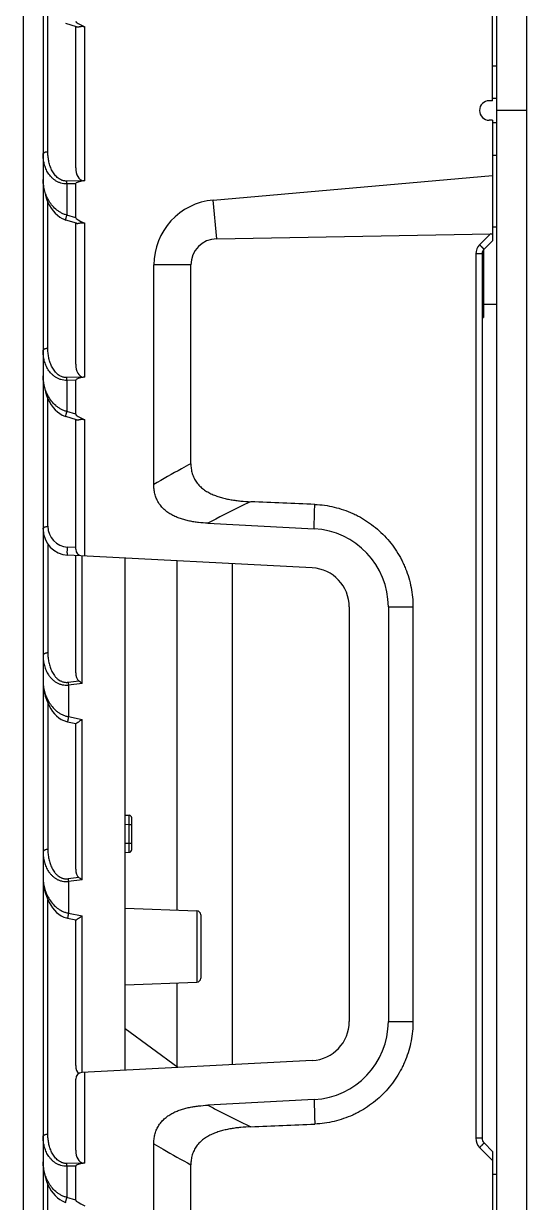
# Model space of a CAD drawing. Header units: millimetres. Extents: x 562 to 17351, y 2396 to 6995.
# Drawn here: x 1131.1 to 1169.7, y 3592.9 to 3683.4 of the extents above; entities that cross this region are included whole.
import ezdxf

# ---------------------------------------------------------------- set-up
doc = ezdxf.new("R2010")
doc.units = ezdxf.units.MM
doc.layers.add('02___PRT_ALL_AXES', color=7, linetype='Continuous')

msp = doc.modelspace()

# ---------------------------------------------------------------- linework, layer by layer
at = {"color": 7, "linetype": 'Continuous'}
for p, q in [((1167.414, 3845.454), (1167.414, 3507.954)), ((1169.714, 3845.454), (1169.714, 3507.954)), ((1131.114, 3546.748), (1131.114, 3806.66)), ((1132.614, 3806.611), (1132.614, 3550.814)), ((1167.114, 3677.454), (1167.114, 3686.704)), ((1132.979, 3673.548), (1132.979, 3684.749)), ((1135.189, 3683.121), (1134.36, 3683.37)), ((1135.114, 3672.301), (1135.114, 3683.143)), ((1135.814, 3671.317), (1135.814, 3683.12)), ((1167.114, 3680.134), (1167.414, 3680.134)), ((1167.114, 3677.454), (1166.864, 3677.454)), ((1167.114, 3677.634), (1167.414, 3677.634)), ((1169.714, 3676.704), (1167.414, 3676.704)), ((1167.114, 3675.954), (1166.864, 3675.954)), ((1167.114, 3675.954), (1167.114, 3666.704)), ((1167.114, 3675.774), (1167.414, 3675.774)), ((1167.114, 3673.274), (1167.414, 3673.274)), ((1145.679, 3669.828), (1167.114, 3671.704)), ((1135.681, 3671.315), (1134.44, 3671.283)), ((1135.114, 3671.086), (1134.44, 3671.069)), ((1134.44, 3671.069), (1134.44, 3668.678)), ((1135.114, 3668.475), (1135.114, 3671.086)), ((1132.979, 3658.472), (1132.979, 3669.674)), ((1145.938, 3666.86), (1145.679, 3669.828)), ((1135.189, 3668.046), (1134.36, 3668.294)), ((1135.114, 3668.475), (1134.44, 3668.678)), ((1135.114, 3657.226), (1135.114, 3668.068)), ((1135.814, 3656.241), (1135.814, 3668.045)), ((1145.938, 3666.86), (1166.953, 3667.237)), ((1166.953, 3667.237), (1166.12, 3666.404)), ((1167.114, 3667.774), (1167.414, 3667.774)), ((1167.114, 3666.704), (1166.461, 3666.05)), ((1166.314, 3665.697), (1165.827, 3665.697)), ((1165.827, 3665.697), (1165.827, 3597.836)), ((1166.314, 3665.697), (1166.314, 3597.836)), ((1166.414, 3665.997), (1166.414, 3660.829)), ((1143.957, 3664.848), (1141.114, 3664.848)), ((1141.114, 3648), (1141.114, 3664.848)), ((1143.957, 3649.601), (1143.957, 3664.848)), ((1166.414, 3661.829), (1167.414, 3661.829)), ((1166.314, 3660.829), (1166.414, 3660.829)), ((1135.681, 3656.24), (1134.44, 3656.208)), ((1135.114, 3656.011), (1134.44, 3655.994)), ((1134.44, 3655.994), (1134.44, 3653.602)), ((1135.114, 3653.4), (1135.114, 3656.011)), ((1132.979, 3644.797), (1132.979, 3654.599)), ((1135.114, 3653.4), (1134.44, 3653.602)), ((1135.189, 3652.97), (1134.36, 3653.219)), ((1135.114, 3643.029), (1135.114, 3652.993)), ((1135.814, 3642.518), (1135.814, 3652.97)), ((1145.259, 3645.027), (1153.428, 3644.599)), ((1132.979, 3643.438), (1132.979, 3635.086)), ((1135.114, 3643.167), (1134.496, 3643.2)), ((1153.271, 3641.603), (1134.51, 3642.586)), ((1135.114, 3633.565), (1135.114, 3642.554)), ((1135.601, 3632.741), (1135.601, 3642.529)), ((1138.914, 3603.052), (1138.914, 3642.355)), ((1142.914, 3615.344), (1142.914, 3642.146)), ((1147.114, 3641.926), (1147.114, 3603.482)), ((1156.114, 3638.607), (1156.114, 3606.801)), ((1159.114, 3638.607), (1161.004, 3638.607)), ((1159.114, 3638.607), (1159.114, 3606.801)), ((1161.004, 3638.607), (1161.004, 3606.801)), ((1134.538, 3632.829), (1135.36, 3632.929)), ((1135.601, 3632.741), (1134.562, 3632.615)), ((1134.562, 3632.615), (1134.562, 3630.191)), ((1132.979, 3631.213), (1132.979, 3620.011)), ((1134.562, 3630.191), (1135.601, 3629.98)), ((1135.601, 3617.666), (1135.601, 3629.98)), ((1134.492, 3629.8), (1135.122, 3629.671)), ((1135.114, 3618.489), (1135.114, 3629.671)), ((1138.914, 3622.634), (1139.221, 3622.623)), ((1138.914, 3621.934), (1139.221, 3621.924)), ((1139.221, 3621.924), (1139.414, 3621.924)), ((1139.221, 3620.484), (1139.221, 3621.924)), ((1139.414, 3619.984), (1139.414, 3622.423)), ((1138.914, 3620.473), (1139.221, 3620.484)), ((1139.221, 3620.484), (1139.414, 3620.484)), ((1138.914, 3619.774), (1139.221, 3619.784)), ((1135.36, 3617.854), (1134.538, 3617.754)), ((1135.601, 3617.666), (1134.562, 3617.54)), ((1134.562, 3617.54), (1134.562, 3615.116)), ((1132.979, 3598.171), (1132.979, 3616.138)), ((1134.492, 3614.724), (1135.122, 3614.596)), ((1134.562, 3615.116), (1135.601, 3614.904)), ((1135.114, 3603.414), (1135.114, 3614.596)), ((1135.601, 3602.879), (1135.601, 3614.904)), ((1144.425, 3615.292), (1144.425, 3609.816)), ((1144.714, 3614.992), (1144.714, 3610.116)), ((1142.914, 3603.292), (1142.914, 3609.763)), ((1159.114, 3606.801), (1161.004, 3606.801)), ((1142.952, 3603.264), (1138.914, 3606.233)), ((1153.271, 3603.805), (1135.588, 3602.878)), ((1135.814, 3595.94), (1135.814, 3602.89)), ((1135.114, 3596.924), (1135.114, 3602.379)), ((1153.428, 3600.809), (1145.259, 3600.381)), ((1141.114, 3568.011), (1141.114, 3597.408)), ((1166.314, 3597.836), (1165.827, 3597.836)), ((1166.461, 3597.482), (1167.114, 3596.829)), ((1166.12, 3597.129), (1167.114, 3596.135)), ((1167.114, 3596.829), (1167.114, 3587.829)), ((1135.681, 3595.938), (1134.44, 3595.906)), ((1135.114, 3595.71), (1134.44, 3595.692)), ((1134.44, 3595.692), (1134.44, 3593.301)), ((1135.114, 3593.098), (1135.114, 3595.71)), ((1143.957, 3568.011), (1143.957, 3595.807)), ((1167.114, 3595.079), (1167.414, 3595.079)), ((1132.979, 3583.095), (1132.979, 3594.297)), ((1135.114, 3593.098), (1134.44, 3593.301))]:
    msp.add_line(p, q, dxfattribs=at)
for points in [[(1132.614, 3671.417), (1132.623, 3671.147), (1132.656, 3670.816), (1132.711, 3670.498), (1132.787, 3670.197), (1132.88, 3669.915), (1132.988, 3669.653), (1133.109, 3669.413), (1133.243, 3669.194), (1133.388, 3668.995), (1133.545, 3668.815), (1133.712, 3668.657), (1133.89, 3668.521), (1134.076, 3668.41), (1134.27, 3668.325), (1134.36, 3668.294)], [(1132.614, 3656.342), (1132.623, 3656.072), (1132.656, 3655.74), (1132.711, 3655.423), (1132.787, 3655.122), (1132.88, 3654.839), (1132.988, 3654.578), (1133.109, 3654.338), (1133.243, 3654.118), (1133.388, 3653.919), (1133.545, 3653.74), (1133.712, 3653.582), (1133.89, 3653.446), (1134.076, 3653.335), (1134.27, 3653.249), (1134.36, 3653.219)], [(1132.614, 3632.956), (1132.622, 3632.695), (1132.653, 3632.37), (1132.706, 3632.06), (1132.777, 3631.768), (1132.864, 3631.495), (1132.965, 3631.242), (1133.079, 3631.008), (1133.204, 3630.792), (1133.341, 3630.593), (1133.491, 3630.411), (1133.654, 3630.247), (1133.829, 3630.103), (1134.013, 3629.983), (1134.204, 3629.889), (1134.399, 3629.822), (1134.492, 3629.8)], [(1132.614, 3617.88), (1132.622, 3617.62), (1132.653, 3617.294), (1132.706, 3616.985), (1132.777, 3616.693), (1132.864, 3616.42), (1132.965, 3616.167), (1133.079, 3615.933), (1133.204, 3615.717), (1133.341, 3615.518), (1133.491, 3615.335), (1133.654, 3615.171), (1133.829, 3615.028), (1134.013, 3614.908), (1134.204, 3614.813), (1134.399, 3614.746), (1134.492, 3614.724)], [(1132.614, 3596.04), (1132.623, 3595.77), (1132.656, 3595.439), (1132.711, 3595.121), (1132.787, 3594.82), (1132.88, 3594.538), (1132.988, 3594.276), (1133.109, 3594.036), (1133.243, 3593.817), (1133.388, 3593.618), (1133.545, 3593.438), (1133.712, 3593.28), (1133.89, 3593.144), (1134.076, 3593.033), (1134.27, 3592.948), (1134.36, 3592.918)]]:
    msp.add_lwpolyline(points, dxfattribs=at)
for centre, radius, start, end in [((1166.864, 3676.704), 0.75, 90, 270), ((1146.114, 3664.848), 5, 95, 180), ((1166.827, 3665.697), 1, 135.00003, 179.99997), ((1166.814, 3665.697), 0.5, 135, 180), ((1053.471, 1321.712), 2326.916, 87.53686, 87.658171), ((1134.614, 3644.583), 2, 180, 267), ((1134.579, 3644.797), 1.6, 180, 267), ((1153.114, 3638.607), 6, 0, 87), ((1135.614, 3643.029), 0.5, 180, 267), ((1153.114, 3638.607), 3, 0, 87), ((1147.737, 3634.224), 13.273, 186.03428, 186.96449), ((1139.214, 3622.423), 0.2, 0, 88), ((1139.214, 3619.984), 0.2, 272, 0), ((1147.737, 3619.149), 13.273, 186.03428, 186.96449), ((1144.414, 3614.992), 0.3, 0, 88), ((1144.414, 3610.116), 0.3, 272, 0), ((1153.114, 3606.801), 3, 273, 0), ((1153.114, 3606.801), 6, 273, 0), ((1135.614, 3602.379), 0.5, 93, 180), ((1051.558, 5969.303), 2372.564, 272.343004, 272.461981), ((1166.827, 3597.836), 1, 180.00003, 224.99997), ((1166.814, 3597.836), 0.5, 180, 225.0005)]:
    msp.add_arc(centre, radius, start, end, dxfattribs=at)
for centre, major_axis, ratio, start_param, end_param in [((1139.704, 3682.183), (4.588, -1.377), 0.083503, -3.116534, -2.556952), ((1135.814, 3672.415), (0.119, 1.102), 0.625869, -4.541547, -3.162568), ((1139.704, 3671.203), (-4.589, -0.117), 0.087128, -0.561803, -0.002222), ((1139.704, 3667.108), (4.588, -1.377), 0.083503, -3.116534, -2.556952), ((1165.587, 3665.884), (1.512, 1.303), 0.239966, -0.054876, 0.281058), ((1145.975, 3664.848), (2.018, 0), 0.997597, 1.58878, 3.141593), ((1135.814, 3657.34), (0.119, 1.102), 0.625869, -4.541547, -3.162568), ((1139.704, 3656.127), (-4.589, -0.117), 0.087128, -0.561803, -0.002222), ((1139.704, 3652.033), (4.588, -1.377), 0.083503, -3.116534, -2.556952), ((1135.614, 3633.646), (0.085, 0.787), 0.625869, -4.541547, -3.504887), ((1135.614, 3618.571), (0.085, 0.787), 0.625869, -4.541547, -3.504887), ((1135.614, 3603.495), (0.085, 0.787), 0.625869, -4.541547, -3.555253), ((1135.814, 3597.038), (0.119, 1.102), 0.625869, -4.541547, -3.162568), ((1139.704, 3595.826), (-4.589, -0.117), 0.087128, -0.561803, -0.002222), ((1139.704, 3591.731), (4.588, -1.377), 0.083503, -3.116534, -2.556952)]:
    msp.add_ellipse(centre, major_axis=major_axis, ratio=ratio, start_param=start_param, end_param=end_param, dxfattribs=at)
for points, knots in [([(1135.189, 3683.121), (1135.197, 3683.119), (1135.213, 3683.115), (1135.24, 3683.114), (1135.269, 3683.115), (1135.301, 3683.118), (1135.335, 3683.123), (1135.385, 3683.132), (1135.437, 3683.142), (1135.492, 3683.151), (1135.536, 3683.158), (1135.581, 3683.162), (1135.627, 3683.163), (1135.675, 3683.16), (1135.722, 3683.152), (1135.769, 3683.139), (1135.799, 3683.127), (1135.814, 3683.12)], [0, 0, 0, 0, 0.037591, 0.079248, 0.125257, 0.175575, 0.22996, 0.288084, 0.414107, 0.481299, 0.550839, 0.622431, 0.695789, 0.770586, 0.846501, 0.923108, 1, 1, 1, 1]), ([(1132.614, 3673.333), (1132.614, 3673.34), (1132.615, 3673.354), (1132.623, 3673.381), (1132.641, 3673.414), (1132.675, 3673.45), (1132.72, 3673.481), (1132.775, 3673.507), (1132.838, 3673.528), (1132.907, 3673.542), (1132.955, 3673.546), (1132.979, 3673.548)], [0, 0, 0, 0, 0.043528, 0.088011, 0.182534, 0.288572, 0.408214, 0.541346, 0.68628, 0.840327, 1, 1, 1, 1]), ([(1134.44, 3671.069), (1134.361, 3671.068), (1134.203, 3671.076), (1133.975, 3671.125), (1133.764, 3671.204), (1133.572, 3671.309), (1133.401, 3671.434), (1133.25, 3671.574), (1133.119, 3671.726), (1132.968, 3671.939), (1132.82, 3672.225), (1132.699, 3672.586), (1132.629, 3672.957), (1132.614, 3673.208), (1132.614, 3673.333)], [0, 0, 0, 0, 0.073456, 0.145212, 0.214736, 0.281927, 0.34698, 0.410217, 0.471982, 0.532592, 0.651272, 0.768029, 0.883995, 1, 1, 1, 1]), ([(1134.44, 3671.283), (1134.405, 3671.282), (1134.335, 3671.284), (1134.231, 3671.298), (1134.13, 3671.323), (1134.003, 3671.367), (1133.857, 3671.443), (1133.652, 3671.597), (1133.485, 3671.786), (1133.351, 3671.993), (1133.238, 3672.207), (1133.129, 3672.487), (1133.041, 3672.835), (1132.99, 3673.189), (1132.979, 3673.428), (1132.979, 3673.548)], [0, 0, 0, 0, 0.035465, 0.070586, 0.105244, 0.139388, 0.206036, 0.270837, 0.39625, 0.457756, 0.518712, 0.639533, 0.759696, 0.879732, 1, 1, 1, 1]), ([(1134.44, 3668.678), (1134.358, 3668.697), (1134.198, 3668.749), (1133.973, 3668.856), (1133.767, 3668.987), (1133.524, 3669.182), (1133.265, 3669.459), (1133.02, 3669.827), (1132.836, 3670.214), (1132.708, 3670.61), (1132.632, 3671.013), (1132.614, 3671.283), (1132.614, 3671.417)], [0, 0, 0, 0, 0.071907, 0.142424, 0.211255, 0.278364, 0.407788, 0.532146, 0.652655, 0.770291, 0.885844, 1, 1, 1, 1]), ([(1134.44, 3671.069), (1134.439, 3671.106), (1134.438, 3671.178), (1134.439, 3671.249), (1134.44, 3671.283)], [0, 0, 0, 0, 0.520636, 1, 1, 1, 1]), ([(1135.814, 3671.317), (1135.792, 3671.313), (1135.748, 3671.309), (1135.703, 3671.312), (1135.681, 3671.315)], [0, 0, 0, 0, 0.502289, 1, 1, 1, 1]), ([(1134.36, 3668.294), (1134.359, 3668.295), (1134.358, 3668.295), (1134.357, 3668.297), (1134.356, 3668.3), (1134.356, 3668.304), (1134.355, 3668.308), (1134.355, 3668.314), (1134.356, 3668.32), (1134.356, 3668.33), (1134.358, 3668.344), (1134.361, 3668.363), (1134.365, 3668.386), (1134.372, 3668.421), (1134.384, 3668.47), (1134.4, 3668.535), (1134.419, 3668.605), (1134.433, 3668.653), (1134.44, 3668.678)], [0, 0, 0, 0, 0.004256, 0.009662, 0.016824, 0.025998, 0.037292, 0.050742, 0.066354, 0.084123, 0.126018, 0.176114, 0.234003, 0.299166, 0.448923, 0.619932, 0.805914, 1, 1, 1, 1]), ([(1135.189, 3668.046), (1135.197, 3668.043), (1135.213, 3668.04), (1135.24, 3668.038), (1135.269, 3668.039), (1135.301, 3668.043), (1135.335, 3668.048), (1135.385, 3668.056), (1135.437, 3668.067), (1135.492, 3668.076), (1135.536, 3668.082), (1135.581, 3668.086), (1135.627, 3668.088), (1135.675, 3668.085), (1135.722, 3668.077), (1135.769, 3668.064), (1135.799, 3668.052), (1135.814, 3668.045)], [0, 0, 0, 0, 0.037591, 0.079247, 0.125256, 0.175576, 0.229964, 0.288092, 0.41412, 0.481311, 0.550851, 0.62244, 0.695798, 0.770592, 0.846505, 0.92311, 1, 1, 1, 1]), ([(1166.461, 3666.05), (1166.461, 3666.05), (1166.461, 3666.051), (1166.46, 3666.051), (1166.46, 3666.053), (1166.458, 3666.055), (1166.455, 3666.059), (1166.452, 3666.063), (1166.448, 3666.067), (1166.442, 3666.073), (1166.437, 3666.079), (1166.43, 3666.087), (1166.42, 3666.098), (1166.405, 3666.113), (1166.386, 3666.134), (1166.363, 3666.157), (1166.339, 3666.183), (1166.312, 3666.21), (1166.283, 3666.24), (1166.242, 3666.282), (1166.187, 3666.337), (1166.143, 3666.381), (1166.12, 3666.404)], [0, 0, 0, 0, 0.000546, 0.001555, 0.00526, 0.011301, 0.019691, 0.030423, 0.043473, 0.058809, 0.076398, 0.096206, 0.118181, 0.168419, 0.226655, 0.29233, 0.364839, 0.443493, 0.527562, 0.61624, 0.804091, 1, 1, 1, 1]), ([(1132.614, 3658.258), (1132.614, 3658.265), (1132.615, 3658.278), (1132.623, 3658.305), (1132.641, 3658.339), (1132.675, 3658.374), (1132.72, 3658.406), (1132.775, 3658.432), (1132.838, 3658.452), (1132.907, 3658.466), (1132.955, 3658.471), (1132.979, 3658.472)], [0, 0, 0, 0, 0.043528, 0.088011, 0.182534, 0.288572, 0.408214, 0.541346, 0.68628, 0.840327, 1, 1, 1, 1]), ([(1134.44, 3655.994), (1134.361, 3655.992), (1134.203, 3656.001), (1133.975, 3656.049), (1133.764, 3656.129), (1133.572, 3656.234), (1133.401, 3656.359), (1133.25, 3656.499), (1133.119, 3656.651), (1132.968, 3656.864), (1132.82, 3657.149), (1132.699, 3657.51), (1132.629, 3657.882), (1132.614, 3658.133), (1132.614, 3658.258)], [0, 0, 0, 0, 0.073456, 0.145212, 0.214736, 0.281927, 0.34698, 0.410217, 0.471982, 0.532592, 0.651272, 0.768029, 0.883995, 1, 1, 1, 1]), ([(1134.44, 3656.208), (1134.405, 3656.207), (1134.335, 3656.209), (1134.231, 3656.223), (1134.13, 3656.247), (1134.003, 3656.292), (1133.857, 3656.368), (1133.652, 3656.521), (1133.485, 3656.711), (1133.351, 3656.918), (1133.238, 3657.131), (1133.129, 3657.411), (1133.041, 3657.759), (1132.99, 3658.114), (1132.979, 3658.353), (1132.979, 3658.472)], [0, 0, 0, 0, 0.035465, 0.070586, 0.105244, 0.139388, 0.206036, 0.270837, 0.39625, 0.457756, 0.518712, 0.639533, 0.759696, 0.879732, 1, 1, 1, 1]), ([(1134.44, 3653.602), (1134.358, 3653.622), (1134.198, 3653.673), (1133.973, 3653.781), (1133.767, 3653.911), (1133.524, 3654.107), (1133.265, 3654.384), (1133.02, 3654.752), (1132.836, 3655.138), (1132.708, 3655.535), (1132.632, 3655.937), (1132.614, 3656.208), (1132.614, 3656.342)], [0, 0, 0, 0, 0.071907, 0.142424, 0.211255, 0.278364, 0.407788, 0.532146, 0.652655, 0.770291, 0.885844, 1, 1, 1, 1]), ([(1134.44, 3655.994), (1134.439, 3656.031), (1134.438, 3656.102), (1134.439, 3656.174), (1134.44, 3656.208)], [0, 0, 0, 0, 0.520636, 1, 1, 1, 1]), ([(1135.814, 3656.241), (1135.792, 3656.238), (1135.748, 3656.233), (1135.703, 3656.237), (1135.681, 3656.24)], [0, 0, 0, 0, 0.502289, 1, 1, 1, 1]), ([(1134.36, 3653.219), (1134.359, 3653.219), (1134.358, 3653.22), (1134.357, 3653.222), (1134.356, 3653.225), (1134.356, 3653.228), (1134.355, 3653.233), (1134.355, 3653.238), (1134.356, 3653.244), (1134.356, 3653.254), (1134.358, 3653.268), (1134.361, 3653.288), (1134.365, 3653.31), (1134.372, 3653.346), (1134.384, 3653.395), (1134.4, 3653.46), (1134.419, 3653.53), (1134.433, 3653.578), (1134.44, 3653.602)], [0, 0, 0, 0, 0.004256, 0.009662, 0.016824, 0.025998, 0.037292, 0.050742, 0.066354, 0.084123, 0.126018, 0.176114, 0.234003, 0.299166, 0.448923, 0.619932, 0.805914, 1, 1, 1, 1]), ([(1135.189, 3652.97), (1135.197, 3652.968), (1135.213, 3652.965), (1135.24, 3652.963), (1135.269, 3652.964), (1135.301, 3652.967), (1135.335, 3652.972), (1135.385, 3652.981), (1135.437, 3652.991), (1135.492, 3653.001), (1135.536, 3653.007), (1135.581, 3653.011), (1135.627, 3653.012), (1135.675, 3653.009), (1135.722, 3653.001), (1135.769, 3652.988), (1135.799, 3652.976), (1135.814, 3652.97)], [0, 0, 0, 0, 0.037591, 0.079248, 0.125257, 0.175575, 0.22996, 0.288084, 0.414107, 0.481299, 0.550839, 0.622431, 0.695789, 0.770586, 0.846501, 0.923108, 1, 1, 1, 1]), ([(1143.957, 3649.601), (1143.718, 3649.472), (1142.762, 3648.953), (1141.817, 3648.415), (1141.114, 3648)], [0, 0, 0, 0, 0.249799, 1, 1, 1, 1]), ([(1143.957, 3649.601), (1143.957, 3649.474), (1143.969, 3649.284), (1144.012, 3649.034), (1144.058, 3648.85), (1144.119, 3648.67), (1144.196, 3648.496), (1144.287, 3648.329), (1144.392, 3648.17), (1144.51, 3648.021), (1144.683, 3647.836), (1144.925, 3647.63), (1145.244, 3647.423), (1145.584, 3647.252), (1145.937, 3647.112), (1146.3, 3646.998), (1146.669, 3646.906), (1147.041, 3646.834), (1147.417, 3646.777), (1147.92, 3646.72), (1148.299, 3646.695), (1148.552, 3646.685)], [0, 0, 0, 0, 0.062498, 0.093764, 0.125029, 0.156294, 0.187559, 0.218822, 0.250085, 0.281347, 0.312609, 0.375089, 0.437577, 0.500068, 0.562562, 0.625057, 0.687552, 0.750044, 0.812537, 0.875029, 1, 1, 1, 1]), ([(1145.259, 3645.027), (1145.021, 3645.039), (1144.665, 3645.068), (1144.193, 3645.133), (1143.842, 3645.198), (1143.494, 3645.28), (1143.152, 3645.383), (1142.817, 3645.51), (1142.495, 3645.666), (1142.19, 3645.853), (1141.956, 3646.038), (1141.786, 3646.205), (1141.667, 3646.338), (1141.558, 3646.481), (1141.461, 3646.631), (1141.376, 3646.788), (1141.303, 3646.951), (1141.242, 3647.119), (1141.178, 3647.349), (1141.127, 3647.643), (1141.114, 3647.881), (1141.114, 3648)], [0, 0, 0, 0, 0.124982, 0.187483, 0.249983, 0.312483, 0.374983, 0.437482, 0.499978, 0.562468, 0.624953, 0.656212, 0.687471, 0.718731, 0.749989, 0.781248, 0.812506, 0.843764, 0.875023, 0.937508, 1, 1, 1, 1]), ([(1148.552, 3646.685), (1148.275, 3646.554), (1147.167, 3646.021), (1146.072, 3645.462), (1145.259, 3645.027)], [0, 0, 0, 0, 0.249853, 1, 1, 1, 1]), ([(1153.428, 3644.599), (1153.428, 3644.756), (1153.43, 3645.069), (1153.437, 3645.461), (1153.446, 3645.774), (1153.456, 3646.087), (1153.466, 3646.322), (1153.474, 3646.479)], [0, 0, 0, 0, 0.250064, 0.50009, 0.625087, 0.750073, 1, 1, 1, 1]), ([(1153.474, 3646.479), (1153.724, 3646.468), (1154.223, 3646.422), (1154.962, 3646.283), (1155.684, 3646.074), (1156.267, 3645.843), (1156.718, 3645.626), (1157.158, 3645.387), (1157.687, 3645.049), (1158.279, 3644.586), (1158.825, 3644.067), (1159.319, 3643.499), (1159.757, 3642.886), (1160.071, 3642.343), (1160.291, 3641.892), (1160.489, 3641.43), (1160.695, 3640.837), (1160.873, 3640.105), (1160.98, 3639.359), (1161.004, 3638.857), (1161.004, 3638.607)], [0, 0, 0, 0, 0.062376, 0.124793, 0.187219, 0.249656, 0.280889, 0.312126, 0.374593, 0.437078, 0.499581, 0.562101, 0.624638, 0.687192, 0.718483, 0.749777, 0.812357, 0.874942, 0.937535, 1, 1, 1, 1]), ([(1132.614, 3644.583), (1132.614, 3644.59), (1132.615, 3644.604), (1132.623, 3644.631), (1132.641, 3644.664), (1132.675, 3644.7), (1132.72, 3644.731), (1132.775, 3644.757), (1132.838, 3644.778), (1132.907, 3644.792), (1132.955, 3644.796), (1132.979, 3644.797)], [0, 0, 0, 0, 0.043528, 0.088011, 0.182534, 0.288572, 0.408214, 0.541346, 0.68628, 0.840327, 1, 1, 1, 1]), ([(1134.51, 3642.586), (1134.508, 3642.586), (1134.506, 3642.587), (1134.502, 3642.59), (1134.499, 3642.595), (1134.496, 3642.601), (1134.493, 3642.609), (1134.49, 3642.619), (1134.487, 3642.63), (1134.484, 3642.649), (1134.48, 3642.675), (1134.477, 3642.71), (1134.474, 3642.751), (1134.473, 3642.796), (1134.472, 3642.843), (1134.473, 3642.912), (1134.476, 3642.999), (1134.484, 3643.101), (1134.491, 3643.168), (1134.496, 3643.2)], [0, 0, 0, 0, 0.005962, 0.013133, 0.02223, 0.033594, 0.047362, 0.063582, 0.082252, 0.103327, 0.15242, 0.210151, 0.275596, 0.347659, 0.42511, 0.50662, 0.676118, 0.844443, 1, 1, 1, 1]), ([(1132.979, 3635.086), (1132.955, 3635.085), (1132.907, 3635.08), (1132.838, 3635.066), (1132.775, 3635.046), (1132.72, 3635.019), (1132.675, 3634.988), (1132.641, 3634.952), (1132.623, 3634.919), (1132.615, 3634.892), (1132.614, 3634.878), (1132.614, 3634.872)], [0, 0, 0, 0, 0.159673, 0.31372, 0.458654, 0.591786, 0.711428, 0.817465, 0.911989, 0.956472, 1, 1, 1, 1]), ([(1132.614, 3634.872), (1132.614, 3634.743), (1132.63, 3634.484), (1132.692, 3634.165), (1132.769, 3633.917), (1132.865, 3633.672), (1132.993, 3633.437), (1133.154, 3633.22), (1133.296, 3633.067), (1133.458, 3632.927), (1133.643, 3632.805), (1133.849, 3632.706), (1134.075, 3632.637), (1134.316, 3632.604), (1134.48, 3632.607), (1134.562, 3632.615)], [0, 0, 0, 0, 0.115334, 0.230652, 0.288611, 0.346927, 0.465218, 0.525761, 0.587576, 0.651009, 0.716427, 0.784137, 0.854244, 0.926457, 1, 1, 1, 1]), ([(1132.979, 3635.086), (1132.979, 3634.963), (1132.991, 3634.718), (1133.044, 3634.353), (1133.123, 3634.055), (1133.208, 3633.824), (1133.285, 3633.655), (1133.376, 3633.491), (1133.464, 3633.361), (1133.544, 3633.262), (1133.609, 3633.19), (1133.679, 3633.123), (1133.78, 3633.037), (1133.892, 3632.963), (1134.014, 3632.903), (1134.111, 3632.867), (1134.214, 3632.84), (1134.32, 3632.824), (1134.429, 3632.82), (1134.501, 3632.825), (1134.538, 3632.829)], [0, 0, 0, 0, 0.119747, 0.239264, 0.358937, 0.419033, 0.479417, 0.540226, 0.601649, 0.632681, 0.66397, 0.695566, 0.727516, 0.792653, 0.825995, 0.85988, 0.894303, 0.929206, 0.964492, 1, 1, 1, 1]), ([(1132.614, 3632.956), (1132.614, 3632.817), (1132.633, 3632.539), (1132.714, 3632.124), (1132.85, 3631.716), (1133.046, 3631.319), (1133.307, 3630.944), (1133.585, 3630.664), (1133.846, 3630.471), (1134.066, 3630.345), (1134.306, 3630.247), (1134.475, 3630.206), (1134.562, 3630.191)], [0, 0, 0, 0, 0.113644, 0.228739, 0.346017, 0.466321, 0.590709, 0.720491, 0.787927, 0.857138, 0.927993, 1, 1, 1, 1]), ([(1135.601, 3632.741), (1135.56, 3632.774), (1135.48, 3632.836), (1135.399, 3632.899), (1135.36, 3632.929)], [0, 0, 0, 0, 0.511895, 1, 1, 1, 1]), ([(1134.562, 3630.191), (1134.557, 3630.166), (1134.547, 3630.116), (1134.535, 3630.055), (1134.526, 3630.008), (1134.52, 3629.975), (1134.514, 3629.944), (1134.509, 3629.916), (1134.504, 3629.89), (1134.5, 3629.867), (1134.497, 3629.848), (1134.495, 3629.833), (1134.494, 3629.823), (1134.493, 3629.817), (1134.492, 3629.812), (1134.492, 3629.808), (1134.492, 3629.804), (1134.492, 3629.802), (1134.492, 3629.8), (1134.492, 3629.8), (1134.492, 3629.8)], [0, 0, 0, 0, 0.195084, 0.382529, 0.471126, 0.55518, 0.633872, 0.706459, 0.77224, 0.8306, 0.88097, 0.922886, 0.940543, 0.955944, 0.969058, 0.979857, 0.988318, 0.994439, 0.998256, 1, 1, 1, 1]), ([(1135.153, 3629.678), (1135.158, 3629.681), (1135.171, 3629.687), (1135.19, 3629.698), (1135.211, 3629.71), (1135.244, 3629.731), (1135.289, 3629.76), (1135.345, 3629.799), (1135.406, 3629.841), (1135.492, 3629.902), (1135.557, 3629.948), (1135.601, 3629.98)], [0, 0, 0, 0, 0.034618, 0.075551, 0.122149, 0.173744, 0.289394, 0.41801, 0.55599, 0.700467, 1, 1, 1, 1]), ([(1135.122, 3629.671), (1135.124, 3629.671), (1135.128, 3629.671), (1135.135, 3629.672), (1135.144, 3629.675), (1135.149, 3629.677), (1135.153, 3629.678)], [0, 0, 0, 0, 0.175266, 0.398052, 0.672853, 1, 1, 1, 1]), ([(1139.221, 3621.924), (1139.222, 3621.969), (1139.222, 3622.037), (1139.223, 3622.126), (1139.223, 3622.191), (1139.224, 3622.252), (1139.224, 3622.311), (1139.224, 3622.366), (1139.224, 3622.417), (1139.224, 3622.463), (1139.224, 3622.503), (1139.224, 3622.534), (1139.224, 3622.556), (1139.223, 3622.569), (1139.223, 3622.582), (1139.223, 3622.593), (1139.223, 3622.602), (1139.223, 3622.609), (1139.222, 3622.615), (1139.222, 3622.618), (1139.222, 3622.62), (1139.222, 3622.621), (1139.222, 3622.622), (1139.222, 3622.623), (1139.221, 3622.623), (1139.221, 3622.623)], [0, 0, 0, 0, 0.195041, 0.290201, 0.382568, 0.471257, 0.555406, 0.634206, 0.706902, 0.772788, 0.831235, 0.881679, 0.903745, 0.923634, 0.941303, 0.956704, 0.969803, 0.98057, 0.98898, 0.992294, 0.995012, 0.997136, 0.998666, 0.999607, 1, 1, 1, 1]), ([(1132.979, 3620.011), (1132.955, 3620.009), (1132.907, 3620.005), (1132.838, 3619.991), (1132.775, 3619.97), (1132.72, 3619.944), (1132.675, 3619.913), (1132.641, 3619.877), (1132.623, 3619.844), (1132.615, 3619.817), (1132.614, 3619.803), (1132.614, 3619.796)], [0, 0, 0, 0, 0.159673, 0.31372, 0.458654, 0.591786, 0.711428, 0.817465, 0.911989, 0.956472, 1, 1, 1, 1]), ([(1132.979, 3620.011), (1132.979, 3619.888), (1132.991, 3619.642), (1133.044, 3619.277), (1133.123, 3618.98), (1133.208, 3618.749), (1133.285, 3618.579), (1133.376, 3618.415), (1133.464, 3618.285), (1133.544, 3618.186), (1133.609, 3618.115), (1133.679, 3618.047), (1133.78, 3617.962), (1133.892, 3617.888), (1134.014, 3617.828), (1134.111, 3617.791), (1134.214, 3617.765), (1134.32, 3617.749), (1134.429, 3617.744), (1134.501, 3617.749), (1134.538, 3617.754)], [0, 0, 0, 0, 0.119747, 0.239264, 0.358937, 0.419033, 0.479417, 0.540226, 0.601649, 0.632681, 0.66397, 0.695566, 0.727516, 0.792653, 0.825995, 0.85988, 0.894303, 0.929206, 0.964492, 1, 1, 1, 1]), ([(1139.221, 3619.784), (1139.221, 3619.784), (1139.222, 3619.785), (1139.222, 3619.785), (1139.222, 3619.787), (1139.222, 3619.788), (1139.222, 3619.79), (1139.222, 3619.793), (1139.223, 3619.798), (1139.223, 3619.806), (1139.223, 3619.815), (1139.223, 3619.826), (1139.223, 3619.838), (1139.224, 3619.852), (1139.224, 3619.874), (1139.224, 3619.904), (1139.224, 3619.945), (1139.224, 3619.991), (1139.224, 3620.042), (1139.224, 3620.097), (1139.224, 3620.155), (1139.223, 3620.217), (1139.223, 3620.282), (1139.222, 3620.371), (1139.222, 3620.439), (1139.221, 3620.484)], [0, 0, 0, 0, 0.000393, 0.001334, 0.002863, 0.004987, 0.007705, 0.011018, 0.019427, 0.030193, 0.04329, 0.058691, 0.076358, 0.096246, 0.118311, 0.168754, 0.227199, 0.293084, 0.365777, 0.444576, 0.528724, 0.617413, 0.70978, 0.804945, 1, 1, 1, 1]), ([(1132.614, 3619.796), (1132.614, 3619.667), (1132.63, 3619.408), (1132.692, 3619.09), (1132.769, 3618.841), (1132.865, 3618.596), (1132.993, 3618.361), (1133.154, 3618.145), (1133.296, 3617.991), (1133.458, 3617.851), (1133.643, 3617.729), (1133.849, 3617.631), (1134.075, 3617.562), (1134.316, 3617.528), (1134.48, 3617.532), (1134.562, 3617.54)], [0, 0, 0, 0, 0.115334, 0.230652, 0.288611, 0.346927, 0.465218, 0.525761, 0.587576, 0.651009, 0.716427, 0.784137, 0.854244, 0.926457, 1, 1, 1, 1]), ([(1132.614, 3617.88), (1132.614, 3617.742), (1132.633, 3617.463), (1132.714, 3617.049), (1132.85, 3616.64), (1133.046, 3616.244), (1133.307, 3615.868), (1133.585, 3615.588), (1133.846, 3615.395), (1134.066, 3615.27), (1134.306, 3615.172), (1134.475, 3615.13), (1134.562, 3615.116)], [0, 0, 0, 0, 0.113644, 0.228739, 0.346017, 0.466321, 0.590709, 0.720491, 0.787927, 0.857138, 0.927993, 1, 1, 1, 1]), ([(1135.601, 3617.666), (1135.56, 3617.698), (1135.48, 3617.761), (1135.399, 3617.823), (1135.36, 3617.854)], [0, 0, 0, 0, 0.511895, 1, 1, 1, 1]), ([(1134.562, 3615.116), (1134.557, 3615.091), (1134.547, 3615.041), (1134.535, 3614.979), (1134.526, 3614.932), (1134.52, 3614.9), (1134.514, 3614.869), (1134.509, 3614.841), (1134.504, 3614.815), (1134.5, 3614.792), (1134.497, 3614.772), (1134.495, 3614.758), (1134.494, 3614.748), (1134.493, 3614.742), (1134.492, 3614.737), (1134.492, 3614.732), (1134.492, 3614.729), (1134.492, 3614.726), (1134.492, 3614.725), (1134.492, 3614.724), (1134.492, 3614.724)], [0, 0, 0, 0, 0.195084, 0.382529, 0.471126, 0.55518, 0.633872, 0.706459, 0.77224, 0.8306, 0.88097, 0.922886, 0.940543, 0.955944, 0.969058, 0.979857, 0.988318, 0.994439, 0.998256, 1, 1, 1, 1]), ([(1135.122, 3614.596), (1135.124, 3614.595), (1135.128, 3614.595), (1135.135, 3614.597), (1135.144, 3614.599), (1135.149, 3614.602), (1135.153, 3614.603)], [0, 0, 0, 0, 0.175266, 0.398052, 0.672853, 1, 1, 1, 1]), ([(1135.153, 3614.603), (1135.158, 3614.605), (1135.171, 3614.611), (1135.19, 3614.622), (1135.211, 3614.635), (1135.244, 3614.655), (1135.289, 3614.685), (1135.345, 3614.724), (1135.406, 3614.766), (1135.492, 3614.826), (1135.557, 3614.873), (1135.601, 3614.904)], [0, 0, 0, 0, 0.034618, 0.075551, 0.122149, 0.173744, 0.289394, 0.41801, 0.55599, 0.700467, 1, 1, 1, 1]), ([(1161.004, 3606.801), (1161.004, 3606.55), (1160.98, 3606.048), (1160.872, 3605.302), (1160.694, 3604.57), (1160.488, 3603.976), (1160.29, 3603.515), (1160.071, 3603.064), (1159.756, 3602.521), (1159.318, 3601.908), (1158.824, 3601.34), (1158.278, 3600.821), (1157.685, 3600.358), (1157.157, 3600.02), (1156.717, 3599.781), (1156.265, 3599.564), (1155.683, 3599.333), (1154.961, 3599.124), (1154.222, 3598.985), (1153.724, 3598.94), (1153.474, 3598.929)], [0, 0, 0, 0, 0.062564, 0.12516, 0.18775, 0.25033, 0.281624, 0.312916, 0.37547, 0.438008, 0.500528, 0.56303, 0.625514, 0.687981, 0.719218, 0.750451, 0.81289, 0.875313, 0.937725, 1, 1, 1, 1]), ([(1141.114, 3597.408), (1141.114, 3597.527), (1141.127, 3597.765), (1141.178, 3598.059), (1141.242, 3598.289), (1141.303, 3598.457), (1141.376, 3598.62), (1141.461, 3598.777), (1141.558, 3598.927), (1141.667, 3599.069), (1141.786, 3599.203), (1141.956, 3599.369), (1142.19, 3599.555), (1142.495, 3599.742), (1142.817, 3599.897), (1143.152, 3600.025), (1143.494, 3600.128), (1143.842, 3600.21), (1144.193, 3600.274), (1144.665, 3600.34), (1145.021, 3600.368), (1145.259, 3600.381)], [0, 0, 0, 0, 0.062492, 0.124977, 0.156236, 0.187494, 0.218752, 0.250011, 0.281269, 0.312529, 0.343788, 0.375047, 0.437532, 0.500022, 0.562518, 0.625017, 0.687517, 0.750017, 0.812517, 0.875018, 1, 1, 1, 1]), ([(1145.259, 3600.381), (1145.53, 3600.236), (1146.617, 3599.663), (1147.719, 3599.117), (1148.552, 3598.723)], [0, 0, 0, 0, 0.25017, 1, 1, 1, 1]), ([(1153.428, 3600.809), (1153.428, 3600.652), (1153.429, 3600.339), (1153.437, 3599.947), (1153.445, 3599.634), (1153.456, 3599.32), (1153.466, 3599.086), (1153.474, 3598.929)], [0, 0, 0, 0, 0.250064, 0.500089, 0.625087, 0.750073, 1, 1, 1, 1]), ([(1148.552, 3598.723), (1148.299, 3598.712), (1147.92, 3598.688), (1147.417, 3598.631), (1147.041, 3598.574), (1146.669, 3598.501), (1146.3, 3598.41), (1145.937, 3598.296), (1145.584, 3598.156), (1145.244, 3597.985), (1144.925, 3597.778), (1144.683, 3597.572), (1144.51, 3597.387), (1144.392, 3597.238), (1144.287, 3597.079), (1144.196, 3596.912), (1144.119, 3596.738), (1144.058, 3596.558), (1144.012, 3596.374), (1143.969, 3596.124), (1143.957, 3595.934), (1143.957, 3595.807)], [0, 0, 0, 0, 0.124971, 0.187463, 0.249956, 0.312448, 0.374943, 0.437438, 0.499932, 0.562423, 0.624911, 0.687391, 0.718653, 0.749915, 0.781178, 0.812441, 0.843706, 0.874971, 0.906236, 0.937502, 1, 1, 1, 1]), ([(1132.614, 3597.956), (1132.614, 3597.963), (1132.615, 3597.977), (1132.623, 3598.004), (1132.641, 3598.037), (1132.675, 3598.073), (1132.72, 3598.104), (1132.775, 3598.13), (1132.838, 3598.151), (1132.907, 3598.165), (1132.955, 3598.169), (1132.979, 3598.171)], [0, 0, 0, 0, 0.043528, 0.088011, 0.182534, 0.288572, 0.408214, 0.541346, 0.68628, 0.840327, 1, 1, 1, 1]), ([(1134.44, 3595.692), (1134.361, 3595.691), (1134.203, 3595.699), (1133.975, 3595.748), (1133.764, 3595.827), (1133.572, 3595.932), (1133.401, 3596.057), (1133.25, 3596.197), (1133.119, 3596.349), (1132.968, 3596.562), (1132.82, 3596.848), (1132.699, 3597.209), (1132.629, 3597.58), (1132.614, 3597.831), (1132.614, 3597.956)], [0, 0, 0, 0, 0.073456, 0.145212, 0.214736, 0.281927, 0.34698, 0.410217, 0.471982, 0.532592, 0.651272, 0.768029, 0.883995, 1, 1, 1, 1]), ([(1134.44, 3595.906), (1134.405, 3595.906), (1134.335, 3595.907), (1134.231, 3595.921), (1134.13, 3595.946), (1134.003, 3595.99), (1133.857, 3596.066), (1133.652, 3596.22), (1133.485, 3596.409), (1133.351, 3596.616), (1133.238, 3596.83), (1133.129, 3597.11), (1133.041, 3597.458), (1132.99, 3597.813), (1132.979, 3598.051), (1132.979, 3598.171)], [0, 0, 0, 0, 0.035465, 0.070586, 0.105244, 0.139388, 0.206036, 0.270837, 0.39625, 0.457756, 0.518712, 0.639533, 0.759696, 0.879732, 1, 1, 1, 1]), ([(1141.114, 3597.408), (1141.349, 3597.269), (1142.288, 3596.721), (1143.239, 3596.193), (1143.957, 3595.807)], [0, 0, 0, 0, 0.250218, 1, 1, 1, 1]), ([(1166.461, 3597.482), (1166.461, 3597.482), (1166.461, 3597.482), (1166.46, 3597.481), (1166.46, 3597.48), (1166.458, 3597.477), (1166.455, 3597.474), (1166.452, 3597.47), (1166.448, 3597.465), (1166.442, 3597.46), (1166.437, 3597.453), (1166.43, 3597.446), (1166.42, 3597.435), (1166.405, 3597.42), (1166.386, 3597.399), (1166.363, 3597.376), (1166.339, 3597.35), (1166.312, 3597.323), (1166.283, 3597.293), (1166.242, 3597.251), (1166.187, 3597.196), (1166.143, 3597.152), (1166.12, 3597.129)], [0, 0, 0, 0, 0.000546, 0.001555, 0.00526, 0.011301, 0.019691, 0.030423, 0.043473, 0.058809, 0.076398, 0.096206, 0.118181, 0.168419, 0.226655, 0.29233, 0.364839, 0.443493, 0.527562, 0.61624, 0.804091, 1, 1, 1, 1]), ([(1134.44, 3593.301), (1134.358, 3593.32), (1134.198, 3593.372), (1133.973, 3593.479), (1133.767, 3593.61), (1133.524, 3593.805), (1133.265, 3594.083), (1133.02, 3594.45), (1132.836, 3594.837), (1132.708, 3595.233), (1132.632, 3595.636), (1132.614, 3595.906), (1132.614, 3596.04)], [0, 0, 0, 0, 0.071907, 0.142424, 0.211255, 0.278364, 0.407788, 0.532146, 0.652655, 0.770291, 0.885844, 1, 1, 1, 1]), ([(1134.44, 3595.692), (1134.439, 3595.729), (1134.438, 3595.801), (1134.439, 3595.872), (1134.44, 3595.906)], [0, 0, 0, 0, 0.520636, 1, 1, 1, 1]), ([(1135.814, 3595.94), (1135.792, 3595.936), (1135.748, 3595.932), (1135.703, 3595.935), (1135.681, 3595.938)], [0, 0, 0, 0, 0.502289, 1, 1, 1, 1]), ([(1134.36, 3592.918), (1134.359, 3592.918), (1134.358, 3592.918), (1134.357, 3592.92), (1134.356, 3592.923), (1134.356, 3592.927), (1134.355, 3592.931), (1134.355, 3592.937), (1134.356, 3592.943), (1134.356, 3592.953), (1134.358, 3592.967), (1134.361, 3592.986), (1134.365, 3593.009), (1134.372, 3593.044), (1134.384, 3593.094), (1134.4, 3593.158), (1134.419, 3593.228), (1134.433, 3593.276), (1134.44, 3593.301)], [0, 0, 0, 0, 0.004256, 0.009662, 0.016824, 0.025998, 0.037292, 0.050742, 0.066354, 0.084123, 0.126018, 0.176114, 0.234003, 0.299166, 0.448923, 0.619932, 0.805914, 1, 1, 1, 1])]:
    msp.add_open_spline(points, degree=3, knots=knots, dxfattribs=at)
at = {"layer": '02___PRT_ALL_AXES', "color": 7, "linetype": 'Continuous'}
for p, q in [((1138.914, 3615.484), (1144.425, 3615.292)), ((1138.914, 3609.624), (1144.425, 3609.816))]:
    msp.add_line(p, q, dxfattribs=at)

doc.saveas('drawing.dxf')
